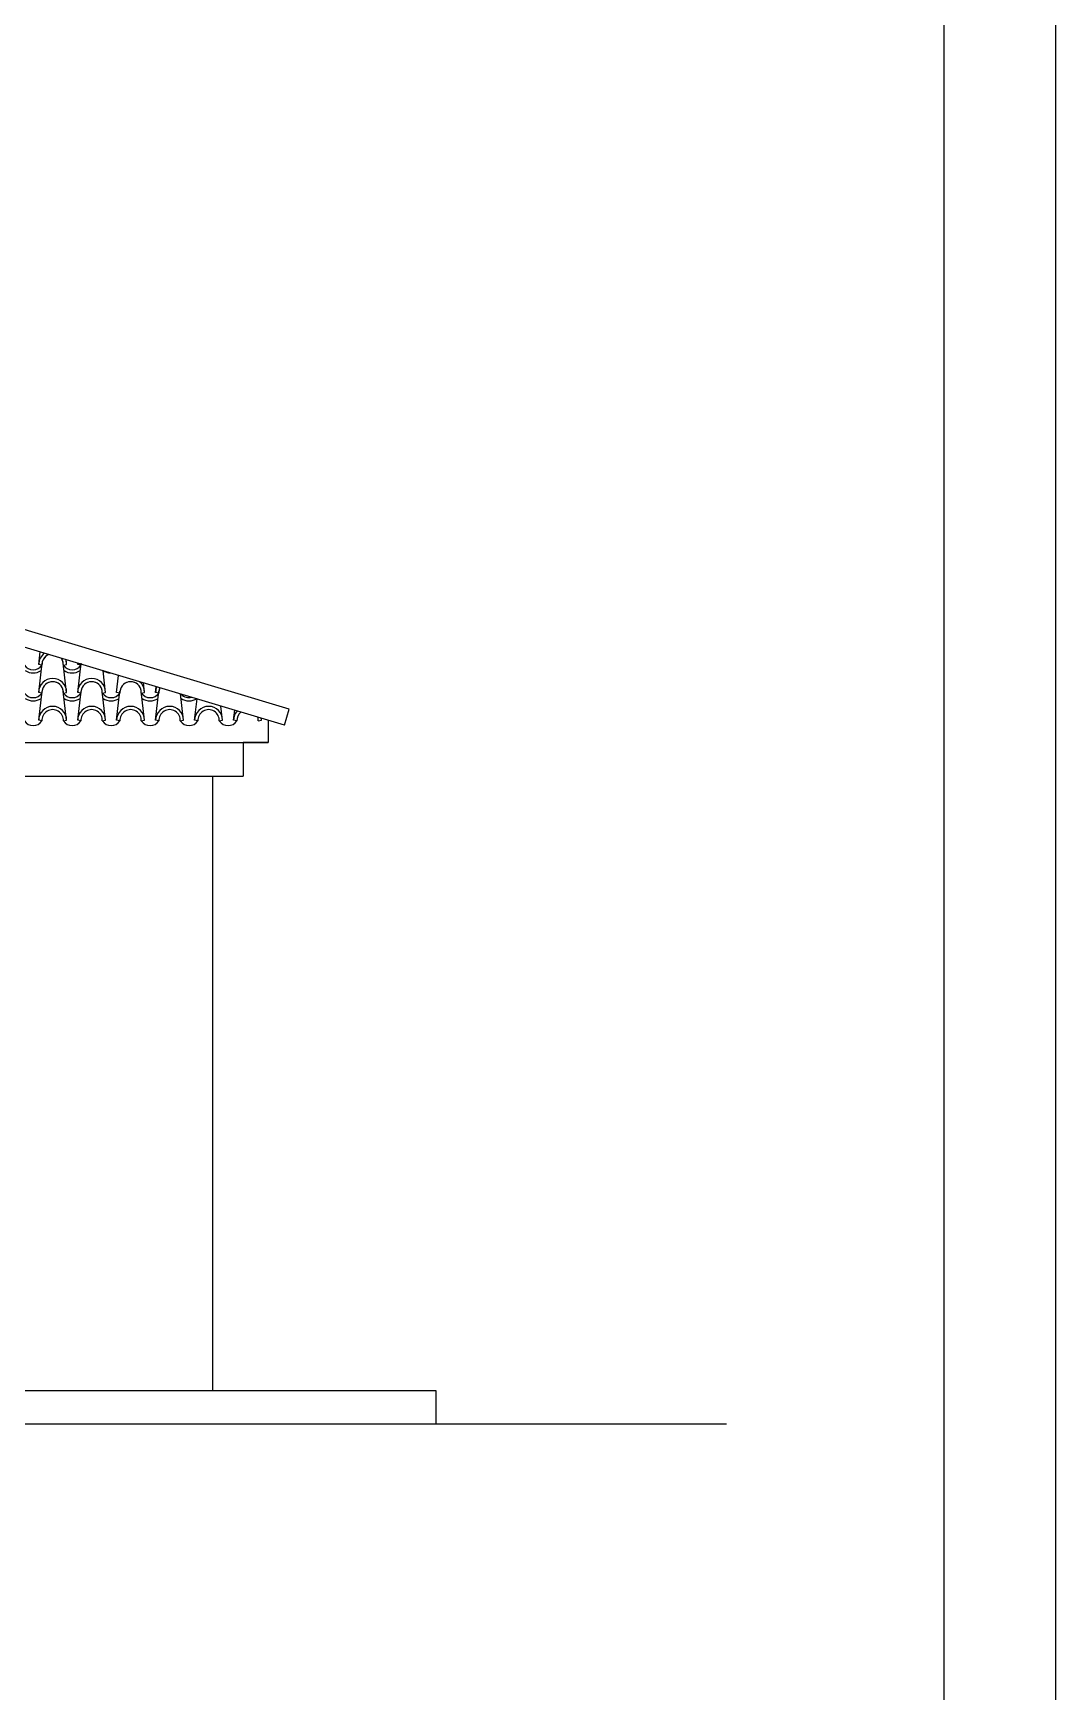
# Model space of a CAD drawing. Header units: millimetres. Extents: x -255 to 41745, y 236 to 29936.
# Drawn here: x 37167 to 41745, y 7661 to 15086 of the extents above; entities that cross this region are included whole.
import ezdxf

# ---------------------------------------------------------------- set-up
doc = ezdxf.new("R2010")
doc.units = ezdxf.units.MM
for name, color, linetype in [('06', 60, 'Continuous'), ('1', 1, 'Continuous'), ('CALIDADES', 7, 'Continuous')]:
    doc.layers.add(name, color=color, linetype=linetype)

# ---------------------------------------------------------------- blocks, each defined once
blk = doc.blocks.new('PP')
at = {"layer": '1'}
for p, q in [((5347.1, -1662.5), (5353.6, -1606.1)), ((5347.1, -1787.5), (5362, -1656.8)), ((5361.8, -1665.4), (5347.1, -1662.5)), ((5361.8, -1665.4), (5347.1, -1662.5)), ((5472.1, -1787.5), (5457.2, -1656.8)), ((5457.4, -1665.4), (5472.1, -1662.5)), ((5457.4, -1665.4), (5472.1, -1662.5)), ((5472.1, -1662.5), (5469.6, -1640.9)), ((5521.6, -1662.5), (5522.3, -1656.7)), ((5521.6, -1787.5), (5536.5, -1656.8)), ((5536.3, -1665.4), (5521.6, -1662.5)), ((5536.3, -1665.4), (5521.6, -1662.5)), ((5646.6, -1787.5), (5635.6, -1690.7)), ((5347.1, -1912.5), (5362, -1781.8)), ((5472.1, -1912.5), (5457.2, -1781.8)), ((5521.6, -1912.5), (5536.5, -1781.8)), ((5646.6, -1912.5), (5631.7, -1781.8)), ((5696.1, -1787.5), (5704.8, -1711.4)), ((5696.1, -1912.5), (5711, -1781.8)), ((5821.1, -1912.5), (5806.2, -1781.8)), ((5821.1, -1787.5), (5816.2, -1744.9)), ((5870.6, -1787.5), (5873.5, -1762.1)), ((5870.6, -1912.5), (5885.5, -1781.8)), ((5361.8, -1790.4), (5347.1, -1787.5)), ((5361.8, -1790.4), (5347.1, -1787.5)), ((5457.4, -1790.4), (5472.1, -1787.5)), ((5457.4, -1790.4), (5472.1, -1787.5)), ((5536.3, -1790.4), (5521.6, -1787.5)), ((5536.3, -1790.4), (5521.6, -1787.5)), ((5631.9, -1790.4), (5646.6, -1787.5)), ((5631.9, -1790.4), (5646.6, -1787.5)), ((5710.8, -1790.4), (5696.1, -1787.5)), ((5710.8, -1790.4), (5696.1, -1787.5)), ((5806.4, -1790.4), (5821.1, -1787.5)), ((5806.4, -1790.4), (5821.1, -1787.5)), ((5885.3, -1790.4), (5870.6, -1787.5)), ((5885.3, -1790.4), (5870.6, -1787.5)), ((5995.6, -1912.5), (5982.2, -1794.6)), ((5995.6, -1912.5), (5982.2, -1794.6)), ((6045.1, -1912.5), (6056, -1816.8)), ((6045.1, -1912.5), (6056, -1816.8)), ((6170.1, -1912.5), (6162.9, -1848.9)), ((6170.1, -1912.5), (6162.9, -1848.9)), ((6170.1, -1912.5), (6162.9, -1848.9)), ((5361.8, -1915.4), (5347.1, -1912.5)), ((5457.4, -1915.4), (5472.1, -1912.5)), ((5536.3, -1915.4), (5521.6, -1912.5)), ((5631.9, -1915.4), (5646.6, -1912.5)), ((5710.8, -1915.4), (5696.1, -1912.5)), ((5806.4, -1915.4), (5821.1, -1912.5)), ((5885.3, -1915.4), (5870.6, -1912.5)), ((5980.9, -1915.4), (5995.6, -1912.5)), ((5980.9, -1915.4), (5995.6, -1912.5)), ((6059.8, -1915.4), (6045.1, -1912.5)), ((6059.8, -1915.4), (6045.1, -1912.5)), ((6155.5, -1915.4), (6170.1, -1912.5)), ((6155.5, -1915.4), (6170.1, -1912.5)), ((6155.5, -1915.4), (6170.1, -1912.5)), ((6219.6, -1912.5), (6224.8, -1867.4)), ((6219.6, -1912.5), (6224.8, -1867.4)), ((6219.6, -1912.5), (6224.8, -1867.4)), ((6234.3, -1915.4), (6219.6, -1912.5)), ((6234.3, -1915.4), (6219.6, -1912.5)), ((6234.3, -1915.4), (6219.6, -1912.5)), ((6330, -1915.4), (6344.6, -1912.5)), ((6344.6, -1912.5), (6343.5, -1903.1))]:
    blk.add_line(p, q, dxfattribs=at)
for centre, radius, start, end in [((5409.6, -1662.5), 62.5, 125.91763, 180), ((5409.6, -1662.5), 62.5, 125.91763, 180), ((5409.6, -1662.5), 47.9, 110.93507, 183.51128), ((5409.6, -1662.5), 47.9, 110.93507, 183.51128), ((5409.6, -1662.5), 47.9, 110.93507, 173.16196), ((5322.3, -1638.1), 47.9, 214.75597, 325.24403), ((5322.3, -1638.1), 47.9, 214.75597, 325.24403), ((5322.3, -1638.1), 62.5, 234.93079, 305.06921), ((5409.6, -1662.5), 47.9, 6.83804, 35.66645), ((5409.6, -1662.5), 47.9, 356.48872, 35.66645), ((5409.6, -1662.5), 47.9, 356.48872, 35.66645), ((5496.8, -1638.1), 47.9, 214.75597, 325.24403), ((5496.8, -1638.1), 47.9, 214.75597, 325.24403), ((5496.8, -1638.1), 62.5, 234.93079, 305.06921), ((5409.6, -1662.5), 62.5, 0, 20.68388), ((5409.6, -1662.5), 62.5, 0, 20.68388), ((5584.1, -1662.5), 62.5, 174.55422, 180), ((5584.1, -1662.5), 62.5, 174.55422, 180), ((5584.1, -1662.5), 47.9, 178.04727, 183.51128), ((5584.1, -1662.5), 47.9, 178.04727, 183.51128), ((5671.3, -1638.1), 62.5, 234.93079, 267.4439), ((5409.6, -1787.5), 62.5, 0, 180), ((5409.6, -1787.5), 62.5, 0, 180), ((5409.6, -1787.5), 47.9, 356.48872, 183.51128), ((5409.6, -1787.5), 47.9, 356.48872, 183.51128), ((5409.6, -1787.5), 47.9, 6.83804, 173.16196), ((5584.1, -1787.5), 62.5, 0, 180), ((5584.1, -1787.5), 62.5, 0, 180), ((5584.1, -1787.5), 47.9, 356.48872, 183.51128), ((5584.1, -1787.5), 47.9, 356.48872, 183.51128), ((5584.1, -1787.5), 47.9, 6.83804, 173.16196), ((5758.6, -1787.5), 47.9, 356.48872, 183.51128), ((5758.6, -1787.5), 47.9, 356.48872, 183.51128), ((5758.6, -1787.5), 47.9, 6.83804, 173.16196), ((5758.6, -1787.5), 62.5, 0, 49.96673), ((5933.1, -1787.5), 62.5, 156.64407, 180), ((5933.1, -1787.5), 62.5, 156.64407, 180), ((5933.1, -1787.5), 47.9, 154.60429, 183.51128), ((5933.1, -1787.5), 47.9, 154.60429, 183.51128), ((5933.1, -1787.5), 47.9, 154.60429, 173.16196), ((5322.3, -1763.1), 47.9, 214.75597, 325.24403), ((5322.3, -1763.1), 47.9, 214.75597, 325.24403), ((5322.3, -1763.1), 62.5, 234.93079, 305.06921), ((5409.6, -1912.5), 62.5, 0, 180), ((5496.8, -1763.1), 47.9, 214.75597, 325.24403), ((5496.8, -1763.1), 47.9, 214.75597, 325.24403), ((5496.8, -1763.1), 62.5, 234.93079, 305.06921), ((5584.1, -1912.5), 62.5, 0, 180), ((5671.3, -1763.1), 47.9, 214.75597, 325.24403), ((5671.3, -1763.1), 47.9, 214.75597, 325.24403), ((5671.3, -1763.1), 62.5, 234.93079, 305.06921), ((5758.6, -1912.5), 62.5, 0, 180), ((5845.8, -1763.1), 47.9, 214.75597, 325.24403), ((5845.8, -1763.1), 47.9, 214.75597, 325.24403), ((5845.8, -1763.1), 62.5, 234.93079, 305.06921), ((5933.1, -1912.5), 62.5, 0, 180), ((6020.3, -1763.1), 62.5, 234.93079, 305.06921), ((6020.3, -1763.1), 62.5, 234.93079, 305.06921), ((6020.3, -1763.1), 47.9, 222.51285, 284.08866), ((6020.3, -1763.1), 47.9, 222.51285, 284.08866), ((6020.3, -1763.1), 47.9, 222.51285, 284.08866), ((6107.6, -1912.5), 62.5, 0, 180), ((5322.3, -1888.1), 47.9, 214.75597, 325.24403), ((5409.6, -1912.5), 47.9, 356.48872, 183.51128), ((5496.8, -1888.1), 47.9, 214.75597, 325.24403), ((5584.1, -1912.5), 47.9, 356.48872, 183.51128), ((5671.3, -1888.1), 47.9, 214.75597, 325.24403), ((5758.6, -1912.5), 47.9, 356.48872, 183.51128), ((5845.8, -1888.1), 47.9, 214.75597, 325.24403), ((5933.1, -1912.5), 47.9, 356.48872, 183.51128), ((6020.3, -1888.1), 47.9, 214.75597, 325.24403), ((6020.3, -1888.1), 47.9, 214.75597, 325.24403), ((6107.6, -1912.5), 47.9, 356.48872, 183.51128), ((6194.8, -1888.1), 47.9, 214.75597, 325.24403), ((6194.8, -1888.1), 47.9, 214.75597, 325.24403), ((6194.8, -1888.1), 47.9, 214.75597, 325.24403), ((6282.1, -1912.5), 62.5, 138.02411, 180), ((6282.1, -1912.5), 47.9, 129.45613, 183.51128), ((6282.1, -1912.5), 47.9, 356.48872, 17.14538), ((6282.1, -1912.5), 62.5, 0, 8.5774)]:
    blk.add_arc(centre, radius, start, end, dxfattribs=at)

msp = doc.modelspace()

# ---------------------------------------------------------------- linework, layer by layer
at = {"color": 6}
msp.add_lwpolyline([(745.2, 736.3), (41245.2, 736.3), (41245.2, 29436.3), (745.2, 29436.3)], close=True, dxfattribs=at)
at = {"layer": '06'}
for p, q in [((24719.9, 8860.3), (38969.9, 8860.3)), ((38969.9, 8860.3), (40270.5, 8860.3))]:
    msp.add_line(p, q, dxfattribs=at)
at = {"layer": 'CALIDADES'}
for p, q in [((38313.3, 12060.6), (31844.9, 14001.1)), ((38291.7, 11988.8), (31844.9, 13922.8)), ((38291.7, 11988.8), (38313.3, 12060.6)), ((38219.9, 12010.3), (38219.9, 11910.3)), ((25469.9, 11910.3), (38219.9, 11910.3)), ((38219.9, 11910.3), (38107.6, 11910.3)), ((38107.6, 11910.3), (38107.6, 11760.3)), ((25582.1, 11760.3), (38107.6, 11760.3)), ((37969.9, 11760.3), (37969.9, 9010.3)), ((24719.9, 9010.3), (38969.9, 9010.3)), ((38969.9, 9010.3), (38969.9, 8860.3))]:
    msp.add_line(p, q, dxfattribs=at)
at = {"layer": 'CALIDADES', "color": 1}
msp.add_lwpolyline([(-254.8, 236.3), (41745.2, 236.3), (41745.2, 29936.3), (-254.8, 29936.3)], close=True, dxfattribs=at)

# ---------------------------------------------------------------- block references
at = {"layer": 'CALIDADES'}
msp.add_blockref('PP', (31844.9, 13922.8), dxfattribs=at)

doc.saveas('drawing.dxf')
